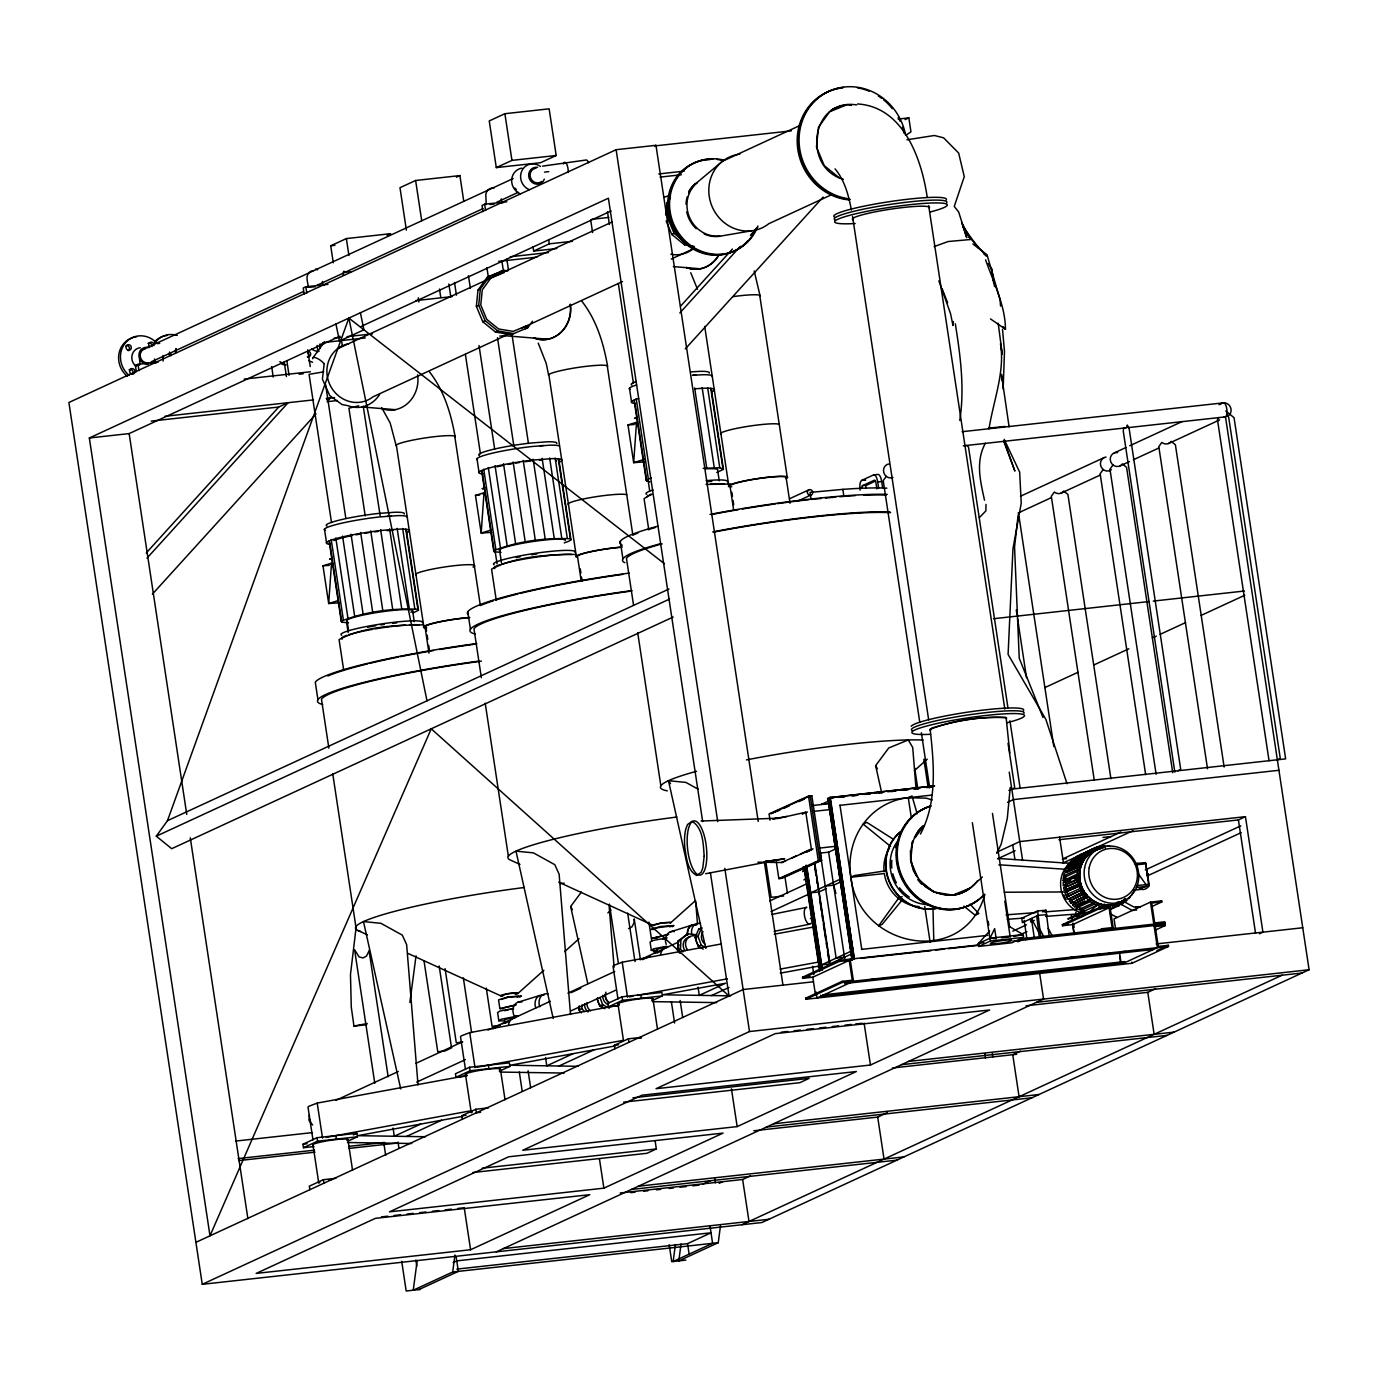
<?xml version="1.0" encoding="UTF-8"?>
<svg xmlns="http://www.w3.org/2000/svg" width="1378" height="1378" viewBox="0 0 1378 1378"><rect width="100%" height="100%" fill="white"/><g stroke="black" fill="none" stroke-linecap="round" stroke-linejoin="round"><path stroke-width="1.5" d="M1003.132 389.078L1004.493 351.459L1002.512 329.273M986.028 504.348L985.873 510.911L979.327 517.663M1105.931 907.637L1106 905.225L1100.04 906.552M1148.184 874.031L1147.219 875.65L1148.184 874.031L1146.789 872.877M1077.2 876.27L1077.441 879.043L1063.368 885.537L1063.144 882.764L1077.2 876.27L1079.508 876.305C1078.75 898.232 1107.826 914.992 1124.724 899.042M309.344 1114.974L309.051 1120.59L312.651 1124.999M581.344 1012.864L578.932 1009.919L579.139 1006.164M584.272 1011.504L581.878 1008.558L582.067 1004.82M679.922 953.318L677.528 950.372L678.045 941.002L687.691 933.767L696.682 934.801M682.868 951.957L680.456 949.029L680.973 939.658L687.691 933.767M1071.223 864.626L1069.397 863.024L1071.102 861.009L1085.175 854.515L1086.863 856.255C1081.23 862.163 1078.647 870.81 1079.732 878.871L1063.368 885.537M1010.229 787.441L1007.284 818.532L1001.186 844.146L996.776 853.361M532.442 321.281L527.826 327.671L511.135 334.647L495.494 332.064L482.765 321.711L476.357 306.347L477.994 290.086L487.209 277.305L503.917 270.329L507.827 270.966M511.135 334.647L513.477 333.562L497.837 330.978L485.108 320.626L478.7 305.261L480.336 289.001L489.552 276.22M665.746 214.985L666.969 202.79L670.431 198.001M670.311 212.057L669.76 217.724L675.72 232.038L680.164 235.655M677.993 948.942L678.441 944.447L678.613 951.182M953.387 321.556L952.973 325.484L950.527 313.581L938.866 280.836M1065.952 876.46L1063.678 875.874L1064.281 873.204L1078.337 866.71L1080.559 867.503L1080.007 869.966L1063.351 877.907L1063.161 880.68L1065.47 880.886L1079.525 874.393L1079.697 871.843L1077.407 871.413L1077.217 874.186L1063.161 880.68M1063.678 875.874L1077.734 869.38L1078.337 866.71M324.157 363.895L322.418 379.174L329.773 395.607L342.071 404.564L348.048 405.7A29.954 27.078 -85.3 0 0 379.605 394.504M1018.153 514.976L1014.553 547.032L1019.238 658.202L1043.025 717.49M1103.554 904.933L1103.278 907.31L1099.765 908.946M356.179 926.929L350.477 974.556L351.269 1007.077L353.957 1026.093L366.686 1024.698M990.506 318.921L1005.475 329.273C1005.32 305.537 993.469 282.249 985.58 259.874M409.886 1002.409L416.035 955.832M417.172 1260.577L413.245 1290.221L452.707 1271.997L718.248 1242.68L720.487 1225.783M452.707 1271.997L454.947 1254.996M675.392 1244.592L673.153 1261.525L712.598 1243.3L710.066 1226.506M681.042 1243.972L678.803 1260.904L718.248 1242.68M1079.87 869.914L1079.594 878.837L1080.886 884.728M959.76 420.411C964.807 388.269 960.38 355.627 955.316 323.761M1123.707 428.041L1123.242 430.952L1174.848 772.145M988.991 428.868C993.383 400.877 1005.079 371.991 1000.531 343.656L1002.237 354.18L998.189 323.158M911.754 844.99L912.649 841.131L910.686 860.837L913.425 870.62L916.439 875.926M984.702 895.149C963.015 968.527 858.856 947.788 850.863 877.235A73.258 68.263 65.2 0 1 908.274 797.673L926.326 798.172L932.183 799.963M1064.901 871.258L1065.9 868.743L1079.973 862.249L1082.057 863.386L1081.144 865.711L1067.089 872.205L1064.901 871.258L1078.974 864.764L1081.144 865.711M1078.974 864.764L1079.973 862.249M985.356 443.234C975.314 461.716 980.378 481.146 984.512 500.197M1082.247 909.187L1081.265 908.533L1080.3 910.686L1082.764 911.857L1083.539 909.618M1082.764 911.857L1096.819 905.363L1097.594 903.124L1095.321 902.039L1078.526 909.635L1076.235 908.085L1077.527 906.138L1091.583 899.645L1093.684 901.074L1092.582 903.124L1090.291 901.574L1076.235 908.085M673.205 617.034L171.682 848.693L156.3 836.17L167.461 820.702L348.858 318.094L664.454 563.74M1132.716 892.927L1131.372 895.252M695.063 937.643L698.663 929.22L701.591 927.859L697.991 936.282L695.063 937.643L698.336 946.583L703.28 949.132M353.957 1026.093L367.203 1023.51M1066.83 866.934L1068.208 864.643L1082.264 858.149L1084.176 859.614L1082.919 861.732L1068.863 868.226L1066.83 866.934L1080.886 860.44L1082.264 858.149M1080.3 910.686L1094.356 904.192L1095.321 902.039M920.47 834.034C937.281 802.461 934.06 764.807 930.288 730.461L929.754 729.444C953.524 720.022 980.568 716.457 1006.112 717.576L1006.646 718.61M978.69 946.428L990.42 941.019L989.99 938.211L994.64 928.651L996.173 938.728L989.99 938.211L978.259 943.637L978.69 946.428L1011.883 942.776L1023.613 937.35L1023.182 934.56L1008.575 926.085M368.563 951.905L366.462 956.108L363 957.951L359.107 956.918L354.611 949.769L374.782 1083.315M914.475 837.703L917.231 832.553L923.846 825.629L915.13 837.686M1133.629 891.118L1134.232 890.033M1130.201 896.871L1128.513 898.921M363.224 406.183L380.139 515.561M930.288 730.461L931.838 728.032C955.746 720.883 981.102 716.095 1006.112 717.576L1009.816 753.008M1069.397 863.024L1083.452 856.53L1085.175 854.515M1076.494 862.18L1085.278 858.132L1091.393 852.31L1097.784 849.33A36.19 33.709 65.2 0 0 1092.599 851.57M1090.291 901.574L1091.583 899.645M313.168 357.539L324.398 341.985M527.791 325.553L525.483 328.756L527.826 327.671M886.261 476.375L883.229 480.577L919.763 722.158M1103.175 469.519L1100.144 473.722L1145.652 774.625M1112.993 464.972L1109.962 469.175L1156.125 774.333M1218.841 417.603L1217.446 419.532L1269.052 760.708M587.803 983.616L570.647 906.517L581.378 892.048M881.662 792.729L875.633 765.634L888.758 747.961L908.274 739.934L912.701 747.462L915.991 787.975M1074.633 906.758L1088.689 900.247L1090.101 898.422L1088.224 896.682L1072.584 904.864L1074.633 906.758L1076.046 904.915M902.504 899.61L882.264 924.242L878.578 925.947L898.456 898.387L902.159 896.682M1148.701 885.296L1145.721 863.92M1127.101 900.316L1125.103 902.056L1123.673 900.075L1124.62 899.472M989.662 930.942L978.259 943.637L983.806 942.518M146.223 552.991L278.752 407.027L288.14 402.686L146.964 558.176M152.39 594.142L316.096 413.831M327.585 401.187L330.462 398.018L326.707 399.758M680.543 306.174L732.407 249.056M679.836 312.961L740.348 246.317M750.424 235.207L757.642 227.267M685.279 348.91L823.131 197.071M1074.547 857.926L1072.532 859.631L1088.62 851.432L1090.032 853.413L1084.658 856.616M1072.584 904.864L1088.224 896.682M1071.188 903.296L1086.932 895.235L1085.313 893.22L1069.431 901.109L1071.188 903.296L1072.859 901.729M954.678 894.684L962.051 892.806L970.233 888.018L982.325 877.028M518.266 993.176L543.862 970.25M564.653 951.63L579.053 938.728M607.853 912.942L611.04 910.083M670.759 922.726L694.753 901.246M914.441 770.629L927.239 759.157M1077.372 916.232L1083.642 910.772M1098.8 903.761L1089.395 911.943A9.767 1.051 -8.6 0 0 1077.079 914.441L1068.346 918.471A9.767 1.051 -8.6 0 0 1068.725 919.229M1099.661 908.119L1104.364 904.037M1091.531 852.379L1093.615 851.156L1092.496 848.969L1090.239 850.312L1091.531 852.379L1088.017 854.015M1069.431 901.109L1085.313 893.22M1138.107 907.327L1135.885 907.413M876.89 488.949L875.874 482.403A3.204 1.102 83.7 0 0 874.565 480.112L862.318 485.762A3.204 1.102 83.7 0 0 861.801 488.484M874.961 481.284L866.314 485.332A3.204 1.102 83.7 0 0 865.815 488.449M1141.139 888.155C1141.811 891.79 1149.993 887.69 1149.097 884.263L1145.583 862.594L1134.611 863.575M155.128 362.931L156.679 362.69M306.898 287.227L308.276 286.968L307.053 279.217A7.923 7.372 65.2 0 1 313.271 270.605M486.245 204.581L485.866 196.623A7.923 7.372 65.2 0 1 494.013 188.08M503.314 202.566L502.281 202.807M482.886 494.047L484.625 493.41M348.565 622.839L341.761 622.167L341.227 621.134C365.101 611.677 392.265 608.094 417.913 609.231L418.447 610.265L413.297 612.779M501.058 552.389L494.254 551.734L493.72 550.7C517.594 541.244 544.758 537.661 570.406 538.781L570.94 539.814L568.838 541.227L564.257 542.915M649.882 481.887L646.23 480.25L651.381 477.718M651.053 494.03L644.077 498.715L648.745 529.6M711.324 389.285L723.433 469.381L716.749 472.465M501.368 999.377L508.413 997.19M516.75 993.865L518.145 992.935L507.879 993.693L500.834 995.881L408.06 953.438M519.627 997.19L521.47 995.95L507.879 996.949L498.56 999.86L499.869 1008.593L516.199 1004.82M517.267 997.362L518.662 996.432L510.049 996.983M502.694 1008.128L514.666 1005.32M512.84 1008.524L499.904 1011.039L497.596 1012.572L498.836 1020.805L501.144 1019.255L514.08 1016.74M504.451 1019.841L511.496 1017.653M502.178 1023.82L509.636 1021.339M504.985 1023.337L506.381 1022.407M669.76 926.929L671.172 925.999L655.256 927.997M655.187 937.677L667.159 934.87M672.119 926.757L673.98 925.516L660.372 926.516L651.053 929.409L654.292 929.478M667.141 937.85L652.397 940.588L650.089 942.139L651.329 950.355L653.637 948.822L666.573 946.29M656.961 949.408L664.007 947.22M654.671 953.387L660.269 951.32M657.478 952.904L658.873 951.974M802.582 871.688L804.89 870.155M803.839 879.922L806.13 878.372M905.811 135.285L910.944 131.875L908.843 117.871L898.146 119.059M1068.26 899.334L1084.245 891.583L1082.936 889.344L1066.848 896.906L1068.26 899.334L1070.172 898.094A28.972 26.992 65.2 0 0 1074.771 903.916M1116.214 904.054L1118.471 903.158L1119.47 905.398L1117.024 906.362L1116.214 904.054L1112.701 905.673M1219.013 404.719L1221.08 403.582M1080.231 854.653L1082.677 853.705M1094.287 848.159L1096.75 847.212L1097.525 849.537L1095.269 850.398L1094.287 848.159L1076.184 856.806L1096.75 847.212M628.557 928.634L632.002 926.791L634.104 922.588L634.224 918.902L640.322 958.95M1066.848 896.906L1082.936 889.344M1070.017 918.661L1075.546 916.301M1076.339 915.75L1083.797 913.132M504.882 113.702L489.242 120.937L496.287 167.599L540.555 162.707L556.195 155.49L549.133 108.828L504.882 113.702L511.944 160.382L496.287 167.599M463.731 201.05L459.89 175.592L415.622 180.484L399.982 187.701L406.389 230.126M456.411 177.194L459.89 175.592M333.287 262.767L330.72 245.801L346.36 238.583L390.611 233.692L387.149 235.293M513.15 178.554L142.141 349.926A7.51 6.993 65.2 0 0 139.988 352.906M136.353 371.819L135.406 365.532L138.007 364.326L158.143 362.104M327.998 284.35L305.847 286.796L303.246 288.002L304.193 294.289M506.811 201.774L484.643 204.22L482.042 205.425L482.989 211.695M151.063 361.932L303.367 291.568M317.043 285.263L483.023 208.595M496.683 202.273L518.162 192.352M758.21 821.426L655.962 145.31L616.121 149.702L68.9 402.497L202.256 1284.313L761.879 1222.527L1309.1 969.75L1225.49 416.862A7.114 6.632 65.2 0 1 1223.733 416.811M655.962 145.31L654.584 145.947L791.316 130.858M710.393 872.636L729.065 996.036L431.228 728.807L209.99 1235.808L89.329 437.98L608.404 198.208L702.677 821.581M89.329 437.98L129.153 433.588L339.901 336.232M361.38 326.31L611.16 210.937M800.394 125.295L722.416 161.312L696.476 183.016A29.954 27.904 65.2 0 0 688.69 192.989M533.01 246.834L533.648 251.072L549.288 243.837L572.473 241.288M503.917 270.329L487.209 277.305M337.334 348.91L612.228 221.927M477.994 290.086L480.336 289.001M666.969 202.79L669.312 201.705L667.693 217.965L674.1 233.33L686.83 243.682L684.47 244.767L671.758 234.415L666.142 220.962M476.357 306.347L478.7 305.261M905.088 119.61L908.843 117.871M482.765 321.711L485.108 320.626M671.758 234.415L674.1 233.33M495.494 332.064L497.837 330.978M505.554 335.577L372.973 396.83A29.954 27.904 65.2 0 1 329.773 384.462A29.954 27.904 65.2 0 1 348.686 343.725M521.142 328.377L622.511 281.56M671.258 259.047L692.703 249.125A29.954 27.904 65.2 0 1 670.879 254.207M831.192 194.884L768.803 223.701A38.997 36.328 65.2 0 1 711.995 206.304A38.997 36.328 65.2 0 1 739.814 154.181M789.818 498.629L808.972 489.793M798.999 500.524L810.488 495.219M860.113 490.12A8.561 2.963 83.7 0 1 861.663 480.405L873.618 474.893L877.614 474.445A8.561 2.963 83.7 0 1 881.696 481.559L882.609 487.588M167.461 820.702L668.967 589.043M156.3 836.17L669.519 599.103M1020.392 496.269L1104.381 457.479M1114.199 452.949L1125.86 447.557M1129.753 445.766L1182.221 421.53M1018.066 513.029L1051.259 497.682M1061.026 493.169L1100.092 475.134M1119.677 466.074L1129.443 461.578M1133.353 459.77L1158.743 448.039M1168.51 443.527L1219.599 419.928M1044.886 687.588L1078.096 672.24M1093.719 665.023L1128.875 648.78M1152.37 637.928L1156.263 636.136M1160.173 634.328L1185.562 622.598M1201.185 615.38L1244.713 595.279M851.966 960.259L828.109 798.327L852.551 959.984M830.279 797.328L854.136 959.26L829.677 797.604L934.629 785.804M828.643 801.014L821.391 804.373L825.663 803.891M800.36 854.05L811.366 848.969L805.803 812.228L802.134 813.933L807.456 812.055M839.684 805.355L931.769 795.089M907.981 797.81L911.978 795.967L917.197 813.743M785.701 860.819L782.032 862.525L757.9 862.18M791.196 858.287L796.708 855.755M806.113 852.276L811.9 849.606M844.507 957.21L836.153 958.141L820.254 853.085L828.626 852.172L835.86 848.814M803.15 870.655L804.39 870.086L819.703 971.387M678.045 941.002L680.973 939.658M335.905 1100.316L398.294 1071.498M415.846 1063.385L462.629 1041.768M487.984 1030.072L550.373 1001.255M567.908 993.142L614.709 971.524M640.047 959.829L679.044 941.811M450.227 1048.52L444.836 1051.001L437.773 1051.776L423.993 960.655M492.824 1028.832L498.474 1026.231M571.06 992.694L580.775 988.215M642.596 959.656L650.227 956.125M769.768 900.919L806.199 884.09M1008.885 790.455L1014.742 787.751L1008.024 743.259M677.528 950.372L680.456 949.029M839.736 879.44L810.764 892.806L819.135 891.893M771.06 911.547L808.197 894.391M1007.542 802.306L1013.398 799.602L1278.939 770.285M698.336 946.583L701.264 945.239L706.208 947.771M818.549 892.169L826.387 888.552M825.25 886.123L833.621 885.193L840.856 881.851M850.57 877.373L854.567 875.53L886.088 870.741M416.69 1082.126L465.419 1059.613M570.699 1010.987L615.553 990.265M578.932 1009.919L581.878 1008.558M597.122 998.964L599.74 1006.129L602.686 1004.769L609.283 1008.162M313.96 1146.548L303.487 1147.702L302.971 1144.205L317.043 1137.694L356.868 1133.302L357.402 1136.798L348.6 1140.863M499.336 1071.24L509.894 1066.365L509.36 1062.851L469.536 1067.261L455.463 1073.755L455.98 1077.251L466.47 1076.097M651.828 1000.79L662.387 995.915L661.853 992.418L622.029 996.811L607.956 1003.322L608.49 1006.818L618.963 1005.664M303.487 1147.702L317.56 1141.191L357.402 1136.798M455.98 1077.251L470.07 1070.758L509.894 1066.365M608.49 1006.818L622.563 1000.307L662.387 995.915M810.419 918.661L811.642 918.092M353.354 1134.921L356.868 1133.302M997.086 852.069L1019.754 841.596L1245.454 816.672L1262.92 932.148L1259.406 933.784M1177.777 770.784L1180.705 769.424L1129.099 428.248L1127.256 425.044A7.114 2.463 83.7 0 1 1125.258 427.903M420.583 1124.103L394.297 1136.247L393.057 1128.014M573.093 1053.67L546.79 1065.814L545.55 1057.581M997.551 858.856L1015.086 850.743M406.527 1136.437L441.58 1120.245M559.02 1066.004L594.073 1049.795M711.513 995.553L729.048 987.458M335.939 1178.311L323.382 1179.689L309.309 1186.182L309.843 1189.696M462.336 1119.246L461.802 1115.749L475.892 1109.238L488.432 1107.86M614.829 1048.813L614.312 1045.299L628.385 1038.805L640.925 1037.427M195.917 1242.319L743.138 989.542L813.468 981.773M817.671 966.667L818.911 966.099M850.639 951.44L821.667 964.824L830.021 963.911L814.76 862.99M829.435 964.187L851.759 953.869M861.457 949.39L987.699 935.352M1115.543 928.944L1114.027 918.919L1150.475 902.09L1161.637 900.85L1161.792 901.953L1151.698 903.072L1154.695 922.915L1164.806 921.796L1165.357 925.465L1155.246 926.584L1158.243 946.428L1168.355 945.308L1168.527 946.41L1132.061 963.256L805.854 999.274L805.699 998.172L842.147 981.325L852.259 980.206L849.261 960.363L812.796 977.209L802.685 978.328L802.53 977.226L838.978 960.38L979.224 944.895M802.685 978.328L839.15 961.482L849.261 960.363M1120.986 832.019L1062.386 859.08L1066.538 858.632M1277.354 759.795L1280.283 758.434L1228.676 417.258L1226.833 414.055M1062.972 863.041L1133.112 830.641M1087.173 852.689L1092.444 850.243M1097.715 847.814L1101.229 846.195L1101.659 848.59M1097.267 848.486L1103.95 845.799L1105.173 845.92L1105.311 848.331M929.771 941.846L933.767 940.003L933.009 908.946M805.854 999.274L842.32 982.428L1168.527 946.41M844.576 983.754L850.329 981.102M1065.452 882.798L1070.723 880.37M1074.237 878.751L1079.508 876.305M202.256 1284.313L749.494 1031.536L1309.1 969.75M1063.678 887.621L1080.007 880.783L1080.593 883.315L1064.316 890.36L1063.678 887.621L1065.935 887.277M1067.692 886.467L1080.007 880.783M931.097 950.665L861.112 958.278M1064.316 890.36L1080.593 883.315M1064.918 892.376L1081.144 885.176L1082.109 887.587L1065.969 894.994L1064.918 892.376L1081.144 885.176M1049.14 935.938L1046.04 910.255L1037.651 910.91L1021.821 918.213L1022.355 922.64L1038.185 915.319L1046.574 914.682M1058.959 839.736L1238.409 819.927L1245.454 816.672M1071.929 897.267L1084.245 891.583M1042.526 911.891L1046.04 910.255M1076.373 900.11L1086.932 895.235M1034.361 920.332L1030.761 921.985L1030.399 919.04M1012.813 931.149L1026.455 924.845M1145.307 869.931L1240.803 825.835M1077.803 904.106L1084.83 900.85M1021.029 934.353L1026.886 931.649M1241.216 832.639L1147.581 875.788L1147.116 874.53M1045.54 916.404L1077.424 913.958L1082.505 911.616M1017.894 941.829L1025.559 938.297L1164.961 922.898M1098.163 930.512L1102.004 928.738L1112.098 927.618L1109.101 907.775L1072.635 924.621L1062.541 925.723L1062.369 924.621L1098.834 907.792L1109.979 906.552L1113.321 928.6M1062.541 925.723L1098.989 908.894L1109.101 907.775M1116.146 903.365L1119.659 901.746M1116.645 903.331L1120.159 901.694M1109.858 909.325L1115.129 906.896L1114.475 904.536L1112.098 905.053L1112.563 907.447L1115.129 906.896M1109.996 909.618L1119.47 905.398M1157.796 902.624L1161.637 900.85M1152.197 906.397L1161.792 901.953M655.136 1140.967L656.341 1148.959L646.954 1153.3L472.878 1172.506M1155.763 929.909L1165.357 925.465M470.587 1249.743L589.801 1194.674L375.384 1218.341L256.17 1273.41L470.587 1249.743L464.231 1207.748L457.875 1208.454M603.874 1188.163L723.088 1133.095L508.671 1156.779L389.457 1211.848L603.874 1188.163L599.43 1158.777M737.161 1126.601L856.375 1071.533L641.959 1095.2L522.744 1150.268L737.161 1126.601L731.442 1088.809M870.448 1065.022L989.662 1009.971L775.246 1033.638L656.031 1088.706L870.448 1065.022L864.092 1023.044M453.155 1262.541L456.773 1260.87L711.014 1232.793L687.553 1243.645L456.807 1269.121M496.338 1251.844L1043.559 999.067L1039.443 971.766M1120.917 964.479L1157.365 947.651L1154.041 925.603M418.895 1289.584L458.357 1271.36L456.135 1256.667M1156.848 950.631L1168.355 945.308M702.832 1184.167L710.652 1180.567M719.213 1183.306L722.727 1181.687M620.186 1193.004L742.639 1179.482L750.407 1175.899M753.818 1130.77L877.7 1117.093L887.398 1112.614M1020.495 1051.138L1012.744 1054.721L1019.083 1096.716M1026.042 1005.785L1147.788 992.332L1155.539 988.749M741.95 1224.732L1282.143 975.193M776.314 861.922L778.846 878.63L782.153 878.268L821.615 860.423L811.831 795.692L808.524 796.053L769.062 813.898L770.009 820.151M779.879 810.126L770.715 813.709L810.178 795.864L819.962 860.613L780.499 878.441M783.634 808.438L789.284 805.889M798.672 801.634L804.304 799.085M808.059 797.397L811.831 795.692M805.562 852.155L811.16 849.64M778.846 878.63L818.308 860.785L821.615 860.423M1082.109 887.587L1080.025 888.5L1078.974 885.882M1065.969 894.994L1068.053 894.081M504.245 272.499L490.878 277.994L482.283 289.897L480.767 305.02L486.727 319.334L498.595 328.98L513.15 331.392L526.517 325.897M954.765 894.356L970.233 888.018M721.469 943.93L622.219 962.206L614.037 965.323L613.003 966.116L617.981 999.05M617.551 1005.44L469.726 1032.639L461.544 1035.756L460.493 1036.549L465.488 1069.483M467.176 1075.495L317.216 1103.089L309.051 1106.207L308 1106.999L312.978 1139.933M504.193 270.76L501.006 271.173L503.504 270.932M330.651 564.308L333.235 563.602M934.112 246.576L948.15 241.529L971.438 239.427L986.648 256.187L983.565 253.535M698.663 929.22L702.022 928.031M645.076 459.115L633.673 462.663L627.972 424.941L636.515 422.288L633.673 462.663L644.112 461.888M490.671 530.151L481.18 533.097L475.479 495.374L484.022 492.721L481.18 533.097L491.601 532.321M338.178 600.584L328.687 603.53L322.986 565.824L331.53 563.171L328.687 603.53L339.109 602.772M670.156 931.89L692.083 925.103M517.663 1002.34L539.573 995.536M637.118 422.96L635.447 423.735M777.347 818.584L805.803 812.228M542.536 166.135L585.805 160.055A7.51 2.601 83.7 0 1 588.509 162.742M637.411 417.327L634.552 418.206L635.758 418.447M484.918 487.778L482.059 488.656L483.247 488.88M332.408 558.211L329.566 559.089L331.736 559.279M504.606 1010.694L508.379 1009.85M786.838 816.465L772.662 818.928L778.346 818.17L701.126 821.03M771.559 914.475L806.819 907.344A8.595 3.548 78.6 0 0 804.89 917.679A8.595 3.548 78.6 0 0 811.039 923.243M774.109 931.356L809.368 924.225M1013.95 936.42L1023.182 934.56L989.99 938.211M705.674 873.721L784.702 858.666L766.254 861.422M774.281 934.215L814.398 926.843M629.419 996.845L633.225 996.139M637.032 995.433L727.429 978.811M780.224 969.096L818.239 962.102M780.344 973.144L818.36 966.15M476.909 1067.278L623.511 1040.304M615.191 1045.919L510.136 1065.246L578.054 1066.296M326.328 1137.367L471.018 1110.754M462.698 1116.352L357.643 1135.679L425.544 1136.729M751.406 230.832L718.748 236.413A29.954 27.904 65.2 0 1 704.192 234.002M906.879 139.798L934.387 135.492L943.603 137.834L958.64 153.027L964.273 176.642L954.248 206.442L958.657 211.954L966.753 237.671L961.603 222.392L970.095 238.773L963.119 226.56L978.38 248.006M358.711 405.804L348.927 408.198L365.222 515.923M765.152 861.439L775.642 860.234M706.053 484.419L730.598 484.022M668.692 934.387L652.38 938.16L657.237 938.263M662.749 938.986L666.056 938.573M510.256 1009.437L513.546 1009.023M766.116 861.405L773.282 860.578M511.944 160.382L556.195 155.49M544.551 172.112L548.771 171.647M658.822 173.938L684.315 171.13M660.062 177.107L681.318 174.765M490.103 204.53L494.116 204.082M330.72 245.801L334.923 245.336M591.662 219.326L608.749 217.431M533.648 251.072L556.833 248.505M510.222 256.773L548.461 252.553M498.698 261.355L536.955 257.118M309.275 287.347L315.321 286.676M415.708 300.611L452.018 296.597M334.251 338.058L340.642 337.352M347.015 336.645L372.508 333.838M322.745 342.622L365.256 337.937M323.641 343.845L319.61 344.276L320.247 348.462M135.406 365.532L139.419 365.101M244.182 379.088L310.412 371.767M299.112 374.213L303.143 373.765M164.878 416.294L313.529 399.896M326.224 398.483L334.544 397.57M151.236 421.1L278.752 407.027M327.206 401.67L337.421 400.55M962.085 431.71L1223.371 402.858A7.114 2.463 83.7 0 1 1226.885 409.697A7.114 2.463 83.7 0 1 1224.835 416.897M963.274 445.817L1125.912 427.852M1128.014 427.628L1225.49 416.862M861.663 480.405L865.642 479.975A8.561 2.963 83.7 0 0 865.298 480.216M873.618 474.893A8.561 2.963 83.7 0 1 877.717 481.99L881.696 481.559M862.507 485.642L866.504 485.194M993.504 618.722L1149.045 601.549M1153.283 601.084L1244.386 591.024M829.677 797.604L934.336 785.942M832.364 797.862L827.816 798.465L852.259 960.121M838.461 797.294L845.145 796.45M851.242 795.881L857.926 795.037M864.023 794.469L870.707 793.625M874.961 793.16L883.487 792.212M887.742 791.747L895.958 790.938M900.523 790.335L906.913 789.628M913.304 788.922L919.694 788.216M926.085 787.51L932.475 786.804M827.523 798.603L833.793 797.914M840.149 797.207L844.421 796.725M852.965 795.795L857.219 795.313M865.763 794.383L870.035 793.9M878.578 792.97L882.85 792.488M891.377 791.54L895.648 791.075M904.192 790.128L908.464 789.663M914.854 788.957L919.126 788.492M927.67 787.544L931.941 787.062M812.245 805.544L828.299 803.77M1011.814 789.112L1285.64 758.882L1234.051 417.689L1225.783 410.971M813.123 811.435L829.194 809.661M818.687 848.176L834.741 846.402M1102.917 837.445L1111.219 836.532M850.863 877.235L884.314 873.549A37.378 34.829 65.2 0 0 913.7 905.828M783.634 895.976L771.18 897.336L765.737 861.319M1136.023 864.867L1145.996 863.765M1136.385 885.658L1149.097 884.263M1136.333 887.484L1148.787 886.106M1133.663 890.205L1141.88 889.31M653.379 951.75L657.53 951.302M1134.387 910.238L1132.32 910.479L1116.955 902.09M1062.369 924.621L1067.95 924.018M990.42 941.019L1023.613 937.35M1013.088 941.157L1165.185 924.362M935.662 950.062L944.171 949.115M948.443 948.65L978.259 945.36M802.53 977.226L809.954 976.399M1156.09 943.947L1302.744 927.756M870.62 979.569L874.858 979.103M883.367 978.156L887.621 977.691M921.624 973.936L925.861 973.471M996.001 965.72L1000.256 965.255M1008.748 964.324L1013.002 963.842M1021.494 962.912L1025.749 962.447M1070.379 957.521L1074.633 957.038M1083.125 956.108L1087.38 955.643M1095.889 954.696L1100.126 954.231M1108.635 953.283L1112.89 952.818M1121.382 951.888L1125.637 951.423M1153.42 949.459L849.52 983.014L849.365 981.911M500.369 1025.353L492.067 1026.283L486.296 988.129M822.907 994.882L1124.689 961.568L1124.861 962.671L820.943 996.225L820.788 995.123M805.699 998.172L809.73 997.724M838.461 994.416L842.716 993.951M851.208 993.004L855.462 992.539M863.972 991.609L868.226 991.126M887.346 989.025L891.6 988.56M900.092 987.613L904.347 987.148M912.839 986.2L917.093 985.735M925.603 984.805L929.84 984.323M938.349 983.392L942.604 982.927M961.723 980.809L965.978 980.344M1012.727 975.176L1016.981 974.711M1025.473 973.764L1029.728 973.299M1050.983 970.956L1055.238 970.491M1063.73 969.544L1067.984 969.078M1087.104 966.96L1091.359 966.495M1099.868 965.565L1104.105 965.1M1112.614 964.152L1116.869 963.687M462.491 1042.112L456.29 1042.801L445.077 968.631M614.312 1045.299L618.498 1044.851M1036.532 1002.323L1302.055 973.006M781.309 1032.174L787.682 1031.467M794.038 1030.778L800.411 1030.072M806.785 1029.366L813.141 1028.66M819.514 1027.954L825.887 1027.265M832.26 1026.558L838.616 1025.852M844.99 1025.146L851.363 1024.44M855.6 1023.975L861.973 1023.268M908.515 1061.439L1174.056 1032.122M901.488 1064.694L1167.011 1035.378M480.595 1112.287L476.409 1112.752L475.892 1109.238M892.41 1068.002L1016.723 1054.273M461.802 1115.749L466.005 1115.284M235.5 1141.087L312.427 1132.595M632.984 1097.801L809.179 1078.354L799.808 1082.695L623.597 1102.142M302.971 1144.205L307.156 1143.74M238.136 1158.588L314.528 1150.165M348.479 1146.41L384.548 1142.431M238.635 1160.603L315.028 1152.163M348.978 1148.408L397.777 1143.034M773.471 1123.828L1039.012 1094.511M766.426 1127.083L1031.967 1097.766M482.248 1168.182L656.341 1148.959M638.427 1186.217L903.951 1156.9M381.448 1216.877L387.804 1216.188M394.177 1215.482L400.55 1214.776M406.923 1214.07L413.279 1213.363M419.653 1212.674L426.026 1211.968M432.399 1211.262L438.755 1210.556M445.128 1209.85L451.502 1209.143M631.382 1189.455L896.923 1160.138M630.762 1192.676L635.034 1192.211M643.578 1191.264L647.849 1190.799M656.393 1189.851L660.665 1189.369M669.208 1188.439L673.48 1187.957M679.905 1187.25L686.313 1186.544M692.721 1185.838L699.128 1185.132M503.383 1248.589L768.907 1219.272M420.307 1289.429L406.183 1290.997L401.704 1261.335M685.865 1260.112L671.741 1261.68L669.174 1244.73M813.02 848.796L781.55 862.456L783.204 862.266M988.439 428.179L1004.975 426.439M690.602 371.888L699.938 371.354A39.462 4.255 -8.6 0 1 709.188 373.111M694.529 388.785L704.451 388.217A41.977 4.53 -8.6 0 1 712.047 391.593M539.556 460.131L541.795 459.976M703.142 468.348L719.764 467.745L723.433 469.381M387.063 530.582L393.281 530.22M886.864 488.174A142.399 15.382 -8.6 0 0 842.836 489.362L810.057 492.411L811.125 499.422L821.357 498.457M825.456 498.078L835.688 497.131M839.788 496.735L843.887 496.356A142.399 15.382 -8.6 0 1 855.135 495.632M1006.095 914.854L1035.946 912.58M1044.472 911.926L1076.459 909.48M1007.284 919.315L1024.285 918.024M926.274 985.253L930.477 984.943L920.573 986.269M1077.441 879.043L1079.732 878.871M695.907 375.057L692.497 375.316L702.418 374.747A41.977 4.53 -8.6 0 1 712.254 376.607M627.972 424.941L634.224 424.476M539.987 445.766L543.414 445.507M475.479 495.374L479.647 495.064M387.494 516.199L390.921 515.94M322.986 565.824L329.239 565.359M140.108 364.481L139.505 358.693M1101.229 846.195L1098.645 846.695L1099.282 849.055L1100.522 848.641A28.972 26.992 65.2 0 0 1082.608 888.948A28.972 26.992 65.2 0 0 1125.413 898.766M1107.171 846.006L1109.824 846.299M1004.217 892.238L1064.04 891.962M730.547 995.846L662.646 994.795L725.586 983.22L699.283 995.364L698.043 987.13M652.5 1001.634L716.698 1002.616M499.99 1072.067L564.205 1073.066M347.497 1142.517L411.712 1143.499M324.519 285.16L323.003 285.367L322.418 281.474M576.056 554.421C547.858 554.697 516.733 555.937 491.567 569.166L496.235 600.033M423.563 624.854C395.348 625.13 364.24 626.387 339.074 639.599L343.742 670.483M670.638 922.485L660.372 923.243L653.327 925.43L558.624 882.109M651.329 950.355L657.392 950.475M499.869 1008.593L503.125 1008.662M498.836 1020.805L504.899 1020.926M856.634 104.917C810.764 97.7 801.858 167.789 843.405 179.329M947.065 894.994L935.748 892.6M515.355 1015.775L517.99 1015.844M998.206 858.46L1070.982 863.403M998.878 864.764L1065.039 869.26M673.325 266.591L700.317 268.796M344.207 271.604L350.615 272.138M503.728 335.629L547.824 339.229M323.692 371.853L309.085 374.334L331.495 522.503M362.018 406.958L395.331 409.679M1077.217 874.186L1079.525 874.393M705.708 948.047L668.485 780.689L685.917 782.428L698.388 789.318M851.242 105.348L847.022 104.659L829.625 111.79L818.446 127.293L816.465 146.998L824.233 165.618L839.667 178.175M684.47 244.767L694.254 246.386M935.989 892.376L952.835 895.149M857.598 103.953C903.331 106.812 921.589 158.642 927.222 197.278M1063.351 877.907L1065.642 878.337M1077.734 869.38L1080.007 869.966M315.441 269.106L317.715 269.795M1096.819 905.363L1094.356 904.192M519.971 864.437L510.308 860.01A142.399 15.382 -8.6 0 1 676.874 817.033M357.815 930.46L367.478 934.87M599.74 1006.129L604.701 1008.679M1121.95 900.506L1133.905 907.034A9.767 1.051 -8.6 0 1 1140.14 907.327M1110.323 913.752L1117.145 917.49M1080.886 860.44L1082.919 861.732M893.375 839.271L866.865 822.39L863.162 824.096L890.601 846.436M1088.689 900.247L1086.639 898.353M972.851 243.94L987.044 254.758L1000.032 299.698L1000.566 306.088M966.598 445.439L968.51 447.006L1008.007 708.154M963.877 906.087L975.176 915.285L978.862 913.58L970.043 904.209M1083.452 856.53L1085.278 858.132M1077.527 906.138L1078.406 906.931M1138.986 888.965L1147.047 886.106L1138.004 873.325M1085.244 896.802L1083.487 894.615M1002.943 326.517L1005.475 329.273M1086.605 853.137L1088.172 854.98M1082.333 892.841L1080.92 890.412M835.034 168.874C844.748 180.415 848.676 195.504 851.38 210.042M668.485 780.689L670.535 783.651M582.05 301.489C596.622 320.213 603.633 343.466 607.646 366.548M429.54 371.939C444.129 390.646 451.123 413.917 455.153 436.981A29.954 3.238 -8.6 0 0 424.045 438.101A29.954 3.238 -8.6 0 0 396.502 446.093L423.959 627.61M381.74 407.733L390.181 423.012L396.089 445.301M988.302 263.611L991.609 268.813L994.485 286.521M1071.257 899.713L1071.877 900.747M875.633 765.634L877.407 768.769M570.647 906.517L572.421 909.652M1031.364 918.471L1038.633 931.976M1048.227 928.376L1052.568 936.558M1039.873 929.306L1044.197 937.471M1004.166 439.324L1019.651 472.086L1021.236 503.142L1012.951 548.788L1008.093 654.412L1045.868 719.402L1067.02 783.737M690.74 272.723L697.526 289.328M538.247 343.174L546.205 363.379L548.582 374.85M917.679 877.597L910.686 860.837L910.41 850.777M310.687 1121.985L309.516 1119.16L310.136 1121.382M942.173 288.88L947.616 302.747M1003.856 441.528L1014.88 471.069L1004.011 440.874M697.991 936.282L701.264 945.239M600.05 997.62L602.686 1004.769M1078.371 883.866L1077.734 881.128M1066.055 888.483L1066.538 889.809M754.214 270.949L760.139 296.098A29.954 3.238 -8.6 0 0 732.924 296.649M833.621 885.193L835.912 893.375M1067.089 891.669L1067.382 892.841M553.215 1018.48L515.992 851.139L533.424 852.879L554.8 864.678L559.141 874.255L570.509 1014.432M400.722 1088.93L363.482 921.572L380.931 923.312L402.307 935.128L406.648 944.688L418.016 1084.882M360.416 312.754L363.895 329.79L339.436 341.089L335.956 324.054M348.858 318.094L426.991 700.816M1065.383 883.987L1065.659 885.365M1238.409 819.927L1255.565 933.302M1224.129 767.012L1175.4 444.784L1171.214 441.391A7.114 6.632 65.2 0 1 1161.826 442.424L1158.795 446.627L1207.507 768.735M1172.747 772.713L1126.567 467.349L1122.381 463.938A7.114 6.632 65.2 0 1 1110.806 462.026A7.114 6.632 65.2 0 1 1117.644 452.57M1150.475 902.09L1153.817 924.138M1147.788 992.332L1154.144 1034.327M1110.909 778.759L1067.916 494.444L1063.73 491.033A7.114 6.632 65.2 0 1 1054.342 492.067L1051.311 496.269L1094.27 780.241M1131.889 962.154L1132.061 963.256M1119.608 953.3L1121.106 963.222M1119.694 956.47L1120.607 962.481M1098.834 907.792L1098.989 908.894M1102.004 928.738L1102.159 929.84M1019.083 516.991L1053.808 746.549M1073.514 923.398L1074.134 927.411M1059.579 837.204L1063.385 862.387M1071.326 914.889L1071.963 919.074M1072.601 923.277L1074.185 933.784M1072.635 924.621L1074.151 934.542M1016.275 609.954L1016.912 614.192M1017.55 618.429L1026.524 677.752M1009.919 720.797L1020.116 788.199M928.669 205.58L1004.82 709.084M1009.247 772.18L1022.614 860.492M1031.502 919.281L1034.361 938.177M1012.709 844.852L1014.931 859.545M1024.147 920.435L1027.006 939.331M1025.559 938.297L1025.783 939.762M992.47 813.416L1009.661 927.084M1004.803 901.178L1010.246 937.161M988.215 921.331L988.801 925.172M972.368 822.7L989.869 938.47M992.194 1052.723L992.832 1056.926M984.839 1053.877L985.477 1058.063M852.534 216.346L928.669 719.85M921.365 732.751L929.702 787.854M923.846 759.192L928.014 786.735M877.717 481.99L878.63 488.019M914.665 767.977L917.869 789.163M908.274 797.673L911.426 818.429M924.724 906.431L930.064 941.708M842.836 489.362L843.887 496.356M839.977 805.217L861.75 949.253M759.726 295.305L787.183 476.822M786.08 477.27L790.007 503.263M829.987 797.466L854.429 959.122M877.7 1117.093L884.039 1159.087M850.14 959.157L853.464 981.205L817.016 998.034L816.103 992.022M828.626 852.172L845.041 960.742M838.978 960.38L839.15 961.482M842.147 981.325L842.32 982.428M808.524 796.053L818.308 860.785M814.364 862.37L818.515 889.912M818.842 892.031L829.418 961.93M815.018 868.863L815.983 875.219M816.62 879.457L817.257 883.694M819.514 898.525L821.426 911.22M822.063 915.457L822.718 919.694M823.355 923.932L825.594 938.762M826.232 943L826.869 947.237M827.506 951.475L829.108 962.068M806.716 865.97L822.459 970.112M806.302 865.298L822.063 969.526M805.992 865.436L821.77 969.664M804.752 868.295L820.186 970.388M804.442 868.433L819.893 970.525M803.288 866.641L803.925 870.879M812.572 966.305L813.812 974.539M812.796 977.209L815.5 995.071M731.839 492.256L732.459 496.373M733.079 500.49L733.699 504.606M730.047 486.279L733.682 510.273M704.692 326.362L728.945 486.727A29.954 3.238 -8.6 0 1 760.363 478.166A29.954 3.238 -8.6 0 1 785.994 478.683M710.79 388.251L722.899 468.348M784.909 876.563L787.458 893.409M707.655 387.649L719.764 467.745M719.247 480.784L717.645 470.191A33.296 3.6 -8.6 0 0 705.743 468.882M702.143 387.545L714.252 467.642M694.633 387.907L706.742 468.02M764.325 861.818L782.962 985.149M616.121 149.702L717.731 821.581M724.811 868.347L749.494 1031.536M636.205 398.742L648.315 478.855M607.491 211.747L609.403 224.442M618.36 283.679L633.398 383.084M648.108 480.388L649.71 490.981M634.965 403.289L646.764 481.284M634.104 400.154L646.23 480.25M629.47 388.269L631.503 401.739M742.639 1179.482L748.995 1221.476M590.662 219.86L592.592 232.589M632.778 534.664L607.233 365.756A29.954 3.238 -8.6 0 0 572.697 368.288A29.954 3.238 -8.6 0 0 548.995 375.643L576.452 557.16A29.954 3.238 -8.6 0 1 589.422 551.889A29.954 3.238 -8.6 0 1 622.322 547.014M633.535 605.114L626.456 558.348A142.399 15.382 -8.6 0 1 662.146 543.828M637.721 632.76L660.854 785.804M620.272 541.365L622.925 558.848M714.734 1178.638L715.371 1182.841M680.146 1000.531L682.713 1017.515M671.379 1001.754L674.583 1022.993M548.651 239.6L549.288 243.837M648.9 922.089L651.777 941.157M652.948 998.947L657.53 1029.349M687.553 1243.645L689.138 1254.135M580.276 568.873L580.896 572.99M581.516 577.106L582.153 581.223M581.171 580.706L577.554 556.712A28.473 3.083 -8.6 0 1 591.128 551.7A28.473 3.083 -8.6 0 1 621.375 547.273M640.856 994.744L641.373 998.24M627.662 913.132L635 961.586M558.831 459.718L570.94 539.814M558.297 458.685L570.406 538.781M555.162 458.099L567.271 538.195M549.65 457.978L561.759 538.075M622.219 962.206L627.507 997.19M542.14 458.357L554.249 538.453M609.42 904.054L618.395 963.377M622.029 996.811L622.563 1000.307M628.385 1038.805L628.902 1042.302M501.213 198.88L501.799 202.773M506.828 259.167L508.43 269.778M617.93 1003.787L623.442 1040.252M533.131 459.201L545.24 539.298M501.885 261.079L503.332 270.605M512.082 335.216L528.446 443.458M484.643 204.22L485.607 210.489M523.227 460.441L535.353 540.538M486.899 267.676L488.501 278.287M497.492 337.696L513.856 445.938M513.133 462.009L525.259 542.105M503.521 463.8L515.648 543.897M468.451 275.703L470.38 288.398M479.01 345.516L494.685 449.159M495.046 465.661L507.173 545.774M488.294 467.504L500.403 547.6M499.508 549.874L501.437 562.586M483.712 469.192L495.822 549.288M454.499 282.421L456.428 295.116M465.385 354.335L480.422 453.758M495.133 551.062L497.045 563.757M482.145 471.62L494.254 551.734M481.611 470.587L493.72 550.7M476.96 458.702L479.01 472.172M448.849 284.006L450.778 296.735M439.496 289.07L440.771 297.441M454.74 436.189L480.285 605.114M415.622 180.484L421.72 220.773M481.353 677.683L473.963 628.799A142.399 15.382 -8.6 0 1 631.744 590.99M485.211 703.193L508.361 856.255M467.779 611.798L470.432 629.298M418.292 297.803L418.929 301.989M528.084 1070.775L530.651 1087.759M519.299 1071.998L522.193 1091.118M500.438 1069.397L505.037 1099.782M425.923 626.956L426.543 631.072M427.163 635.189L427.783 639.306M428.713 645.472L429.333 649.589M425.061 627.162L428.989 653.155M488.346 1065.177L488.88 1068.673M406.338 530.168L418.447 610.265M405.787 529.135L417.913 609.231M402.669 528.532L414.778 608.628M412.659 611.074L414.261 621.667M397.157 528.429L409.266 608.525M463.335 977.794L471.603 1032.553M469.726 1032.639L475.014 1067.64M346.36 238.583L348.927 255.55M389.629 528.79L401.756 608.904M469.536 1067.261L470.07 1070.758M465.437 1074.22L471.259 1112.718A17.793 1.929 -8.6 0 1 472.327 1112.063M380.621 529.634L392.747 609.731M439.169 965.978L451.588 1048.107M370.734 530.892L382.86 610.988M341.761 341.83L342.399 346.016M360.64 532.459L372.749 612.555M351.028 534.233L363.137 614.33M325.604 384.548L345.775 517.921M317.009 345.482L317.956 351.769M305.847 286.796L306.794 293.083M342.554 536.111L354.663 616.207M307.707 349.857L310.239 366.6M335.801 537.954L347.911 618.05M347.015 620.324L348.617 630.9M346.55 621.995L348.152 632.588M331.22 539.625L343.329 619.721M329.652 542.071L341.761 622.167M329.118 541.037L341.227 621.134M324.467 529.152L326.517 542.622M286.831 360.674L289.036 375.316M284.212 361.88L286.435 376.521M369.028 950.355L388.148 1076.718M398.018 1142.017L398.965 1148.339M415.863 1259.957L416.811 1266.279M271.655 366.6L273.24 377.072M328.86 748.133L321.47 699.232A142.399 15.382 -8.6 0 1 481.404 661.147M332.718 773.644L355.868 926.688M317.939 699.731L315.286 682.231A145.982 15.761 -8.6 0 1 476.667 643.543M383.756 1142.655L385.685 1155.367M347.945 1139.83L352.544 1170.232M335.853 1135.627L336.387 1139.124M317.216 1103.089L322.521 1138.073M317.043 1137.694L317.56 1141.191M323.382 1179.689L323.916 1183.185M312.944 1144.653L318.766 1183.151A17.793 1.929 -8.6 0 1 319.834 1182.496M154.577 359.003L155.163 362.896M138.007 364.326L138.954 370.613M129.153 433.588L186.753 814.415M190.285 837.824L247.885 1218.652M991.609 268.813L993.676 282.834M1102.538 846.058L1102.865 848.469M1009.109 426.904L1001.444 374.265L1001.772 380.362M1110.582 907.654L1110.272 905.243L1107.843 905.346L1107.929 907.757M1037.651 910.91L1040.786 936.868M1036.704 916.008L1039.339 937.798M695.614 900.833L697.509 924.276M609.093 905.398L614.106 967.235M1075.891 912.15L1076.132 916.439M1065.401 879.491L1065.47 880.886M847.263 198.57A56.946 53.07 65.2 0 1 799.068 139.729A56.946 53.07 65.2 0 1 847.694 86.745A56.946 53.07 65.2 0 1 905.57 135.044M850.312 199.5A56.946 53.07 65.2 0 1 798.224 144.018A56.946 53.07 65.2 0 1 843.422 87.434M857.461 87.83A56.946 53.07 65.2 0 1 869.225 91.189M878.372 95.995A56.946 53.07 65.2 0 1 881.799 98.406M883.453 99.681A56.946 53.07 65.2 0 1 892.358 108.69M898.215 117.509A56.946 53.07 65.2 0 1 900.127 121.333M902.487 127.241A56.946 53.07 65.2 0 1 904.209 133.408M831.795 110.033A38.997 36.328 65.2 0 1 835.154 108.19M836.877 107.432A38.997 36.328 65.2 0 1 846.092 105.09M849.382 199.931A56.946 53.07 65.2 0 1 797.294 144.449A56.946 53.07 65.2 0 1 842.475 87.865M830.865 110.464A38.997 36.328 65.2 0 1 835.946 107.863M834.758 217.19A56.946 6.149 -8.6 0 1 887.139 202.015A56.946 6.149 -8.6 0 1 946.255 199.862M835.171 219.98A56.946 6.149 -8.6 0 1 887.553 204.805A56.946 6.149 -8.6 0 1 946.686 202.669M855.187 223.512A56.946 6.149 -8.6 0 1 848.986 215.502A56.946 6.149 -8.6 0 1 930.184 203.048A56.946 6.149 -8.6 0 1 929.737 212.091M853.051 219.808A38.997 4.203 -8.6 0 1 888.931 209.422A38.997 4.203 -8.6 0 1 929.409 207.957M930.546 734.285A56.946 6.149 -8.6 0 1 927.325 725.861A56.946 6.149 -8.6 0 1 1007.99 713.683A56.946 6.149 -8.6 0 1 1006.973 722.744M912.408 730.633A56.946 6.149 -8.6 0 1 964.789 715.458A56.946 6.149 -8.6 0 1 1023.906 713.322M911.202 726.327A56.946 6.149 -8.6 0 1 971.731 711.565A56.946 6.149 -8.6 0 1 1023.492 710.514M1001.548 937.815A10.679 1.154 -8.6 0 1 1008.748 937.143M982.962 895.769A53.363 49.711 65.2 0 1 904.605 882.833A53.363 49.711 65.2 0 1 929.978 806.319M978.191 899.765A53.363 49.711 65.2 0 1 902.108 879.595A53.363 49.711 65.2 0 1 931.183 806.044M961.465 893.082A38.997 36.328 65.2 0 1 954.127 895.166M921.848 884.331A38.997 36.328 65.2 0 1 917.869 879.732M917.8 831.296A38.997 36.328 65.2 0 1 923.26 825.904M969.647 888.276A38.997 36.328 65.2 0 1 964.893 891.445M984.839 894.133A53.363 49.711 65.2 0 1 905.725 883.419A53.363 49.711 65.2 0 1 930.563 806.044M977.433 880.818A38.997 36.328 65.2 0 1 922.313 883.074A38.997 36.328 65.2 0 1 924.431 825.37M1111.357 469.743A7.114 6.632 65.2 0 1 1100.988 466.574A7.114 6.632 65.2 0 1 1106.069 457.048M1220.185 404.167A7.114 6.632 65.2 0 1 1230.158 406.51A7.114 6.632 65.2 0 1 1227.161 416.432M892.944 477.477A7.114 6.632 65.2 0 1 883.763 472.551A7.114 6.632 65.2 0 1 889.137 463.904M696.2 228.679A29.954 27.904 65.2 0 1 686.709 211.919M686.037 204.288A29.954 27.904 65.2 0 1 687.295 196.658M928.548 904.64A38.997 36.328 65.2 0 1 894.253 882.006A38.997 36.328 65.2 0 1 897.784 840.959M144.07 362.707A7.51 6.993 65.2 0 1 139.609 356.695M175.919 352.682A7.51 6.993 65.2 0 1 176.298 348.892M312.703 358.728A7.51 2.411 35.8 0 1 316.596 358.091A7.51 2.411 35.8 0 1 323.916 363.551M541.606 181.534A7.51 6.993 65.2 0 1 530.668 178.193A7.51 6.993 65.2 0 1 536.025 168.15M563.344 163.965A7.51 2.601 83.7 0 1 566.496 163.758A7.51 2.601 83.7 0 1 568.236 172.491M312.582 362.225A22.599 21.066 65.2 0 1 308.638 360.571M307.535 351.235A2.825 2.635 65.2 0 1 310.687 354.18A2.825 2.635 65.2 0 1 307.466 356.695M307.673 352.647A2.825 2.635 65.2 0 1 307.621 357.281M319.128 351.201A10.576 9.853 65.2 0 1 311.686 348.927M154.991 342.777A22.599 21.066 65.2 0 1 177.228 335.422M154.422 342.02A22.599 21.066 65.2 0 1 167.048 335.474M157.678 343.725A2.825 2.635 65.2 0 1 159.676 343.449M170.803 355.782A7.286 6.787 65.2 0 1 170.683 352.975M169.46 355.317A8.595 8.01 65.2 0 1 169.597 352.027M283.765 363.344A22.599 21.066 65.2 0 1 279.803 361.691M286.038 365.032A22.599 21.066 65.2 0 1 281.904 364.205M129.274 375.505A22.599 21.066 65.2 0 1 125.553 342.76A22.599 21.066 65.2 0 1 156.868 343.191M162.88 355.817A22.599 21.066 65.2 0 1 163.086 361.07M127.413 376.366A22.599 21.066 65.2 0 1 119.18 352.647A22.599 21.066 65.2 0 1 136.577 336.783M149.823 347.153A2.825 2.635 65.2 0 1 148.962 343.553A2.825 2.635 65.2 0 1 152.217 342.364A2.825 2.635 65.2 0 1 153.94 345.671M126.328 345.533A2.825 2.635 65.2 0 1 128.257 350.735M128.964 369.786A2.825 2.635 65.2 0 1 132.615 373.903M148.014 343.38A2.825 2.635 65.2 0 1 152.08 346.533M135.94 366.272A10.576 9.853 65.2 0 1 140.229 347.738M148.669 362.793A7.286 6.787 65.2 0 1 140.349 357.091A7.286 6.787 65.2 0 1 145.362 348.668M148.29 364.171A8.595 8.01 65.2 0 1 138.92 354.956A8.595 8.01 65.2 0 1 148.91 347.601M153.595 361.088A8.595 8.01 65.2 0 1 151.27 363.189M343.38 275.204A7.923 7.372 65.2 0 1 343.777 271.208M139.626 352.734A7.923 7.372 65.2 0 1 143.553 348.617M175.54 352.734A7.923 7.372 65.2 0 1 175.936 348.737M544.327 179.157A8.595 8.01 65.2 0 1 534.526 183.739A8.595 8.01 65.2 0 1 528.79 173.645A8.595 8.01 65.2 0 1 537.592 167.324M529.324 189.716A13.556 12.643 65.2 0 1 521.9 170.734A13.556 12.643 65.2 0 1 540.486 166.497M520.384 193.85A13.556 12.643 65.2 0 1 511.686 179.829A13.556 12.643 65.2 0 1 521.918 168.116M516.457 189.613A8.595 8.01 65.2 0 1 514.89 188.028M654.033 925.568A8.905 0.965 -8.6 0 1 661.509 923.071A8.905 0.965 -8.6 0 1 670.276 923.053M502.798 996.036A8.905 0.965 -8.6 0 1 503.762 994.52A8.905 0.965 -8.6 0 1 516.182 992.78A8.905 0.965 -8.6 0 1 515.2 994.296M678.286 948.908A8.595 8.01 65.2 0 1 678.717 944.567M609.352 1002.702A8.595 8.01 65.2 0 1 605.924 992.194M660.579 954.661A8.905 8.285 65.2 0 1 667.624 947.289M508.516 1024.905A8.905 8.285 65.2 0 1 515.544 1017.532M699.542 946.462A8.905 8.285 65.2 0 1 696.114 938.246M704.813 944.033A8.905 8.285 65.2 0 1 702.952 931.649M602.875 1007.197A8.905 8.285 65.2 0 1 597.518 997.793M608.163 1004.769A8.905 8.285 65.2 0 1 602.806 995.347M608.576 1002.478A8.905 8.285 65.2 0 1 605.149 994.261M687.381 949.666A8.905 8.285 65.2 0 1 694.788 935.817M685.038 950.751A8.905 8.285 65.2 0 1 690.24 936.833M590.387 1010.884A8.905 8.285 65.2 0 1 586.959 1002.667M588.044 1011.969A8.905 8.285 65.2 0 1 584.616 1003.752M579.397 1008.489A8.905 8.285 65.2 0 1 579.346 1006.198M514.89 1017.153A10.025 8.13 72.8 0 1 513.822 1006.181A10.025 8.13 72.8 0 1 521.9 1002.03M535.818 1007.973A10.025 8.13 72.8 0 1 544.017 995.157M539.814 1006.732A10.025 8.13 72.8 0 1 547.996 993.934M666.211 944.395A10.025 8.13 72.8 0 1 674.393 931.58M687.45 935.059A10.025 8.13 72.8 0 1 696.303 924.776M687.656 935.007A10.025 8.13 72.8 0 1 696.51 924.724M691.635 933.767A10.025 8.13 72.8 0 1 700.489 923.484M416.018 575.108A29.954 3.238 -8.6 0 1 447.437 566.565A29.954 3.238 -8.6 0 1 473.05 567.081M568.511 504.675A29.954 3.238 -8.6 0 1 592.213 497.32A29.954 3.238 -8.6 0 1 626.749 494.771M721.004 434.225A29.954 3.238 -8.6 0 1 744.706 426.87A29.954 3.238 -8.6 0 1 779.242 424.338M718.903 254.654A29.954 27.078 -85.3 0 1 686.347 267.539M719.213 254.603A29.954 27.078 -85.3 0 1 686.657 267.487M509.55 333.7A29.954 27.078 -85.3 0 1 499.766 336.094M570.096 304.383A29.954 27.078 -85.3 0 1 533.854 337.989M570.406 304.331A29.954 27.078 -85.3 0 1 534.164 337.92M417.603 374.833A29.954 27.078 -85.3 0 1 381.361 408.422M664.351 197.157A29.954 27.904 65.2 0 1 670.431 195.728M426.336 628.058A29.954 3.238 -8.6 0 1 433.829 623.045A29.954 3.238 -8.6 0 1 469.829 617.447M688.724 191.508A29.954 27.904 65.2 0 1 695.545 183.446M756.229 228.266A48.385 45.078 65.2 0 1 702.47 252.432A48.385 45.078 65.2 0 1 668.933 198.88A48.385 45.078 65.2 0 1 712.943 159.176M716.991 159.452A48.385 45.078 65.2 0 1 723.054 160.606M747.806 240.702A48.385 45.078 65.2 0 1 672.498 226.457A48.385 45.078 65.2 0 1 710.032 159.59M754.472 230.505A48.385 45.078 65.2 0 1 751.492 235.827M757.9 226.009A48.385 45.078 65.2 0 1 701.385 251.261A48.385 45.078 65.2 0 1 670.983 192.214A48.385 45.078 65.2 0 1 723.984 160.175M719.695 235.982A29.954 27.904 65.2 0 1 689.413 217.138A29.954 27.904 65.2 0 1 697.423 182.585M619.359 1004.562A17.793 1.929 -8.6 0 1 634.965 999.498A17.793 1.929 -8.6 0 1 651.863 999.601M638.496 1038.357A17.793 1.929 -8.6 0 1 641.562 1037.875M466.866 1074.995A17.793 1.929 -8.6 0 1 482.472 1069.931A17.793 1.929 -8.6 0 1 499.37 1070.051M313.064 1145.152A17.793 1.929 -8.6 0 1 332.287 1140.037A17.793 1.929 -8.6 0 1 346.877 1140.484M329.101 1180.033A17.793 1.929 -8.6 0 1 332.012 1179.482M360.571 931.356A142.399 15.382 -8.6 0 1 524.381 887.484M560.105 883.522A142.399 15.382 -8.6 0 1 564.205 883.143M327.861 675.995A142.399 15.382 -8.6 0 1 367.685 663.834M369.562 663.386A142.399 15.382 -8.6 0 1 398.518 657.013M400.447 656.617A142.399 15.382 -8.6 0 1 433.467 650.537M439.496 649.52A142.399 15.382 -8.6 0 1 476.599 643.939M322.762 704.52A145.982 15.761 -8.6 0 1 479.32 661.027M426.749 627.696A28.473 3.083 -8.6 0 1 435.586 622.822A28.473 3.083 -8.6 0 1 468.882 617.723M347.48 621.202A33.296 3.6 -8.6 0 1 382.395 611.694A33.296 3.6 -8.6 0 1 410.885 612.28M367.564 627.248A33.296 3.6 -8.6 0 1 375.746 625.733M380.879 624.906A33.296 3.6 -8.6 0 1 384.324 624.389M392.73 623.338A33.296 3.6 -8.6 0 1 396.692 622.925M341.71 635.206A41.185 4.444 -8.6 0 1 379.605 624.234A41.185 4.444 -8.6 0 1 422.374 622.684M342.295 639.065A41.185 4.444 -8.6 0 1 346.877 635.327M348.755 634.724A41.185 4.444 -8.6 0 1 372.818 629.298M374.885 628.936A41.185 4.444 -8.6 0 1 405.39 625.095M409.576 624.837A41.185 4.444 -8.6 0 1 419.101 624.82M326.913 525.983A39.462 4.255 -8.6 0 1 378.295 513.46L394.952 512.237A39.462 4.255 -8.6 0 1 404.202 513.994M407.044 532.476A41.977 4.53 -8.6 0 0 399.465 529.1L381.74 530.392A41.977 4.53 -8.6 0 0 337.024 538.333A41.977 4.53 -8.6 0 0 330.444 544.362M333.941 540.538A36.414 3.927 -8.6 0 1 352.372 535.525M355.851 534.836A36.414 3.927 -8.6 0 1 359.486 534.182M365.049 533.252A36.414 3.927 -8.6 0 1 368.839 532.683M374.437 531.908A36.414 3.927 -8.6 0 1 378.123 531.443M325.053 530.254A41.977 4.53 -8.6 0 1 379.708 516.922L397.415 515.63A41.977 4.53 -8.6 0 1 407.268 517.491M480.354 605.562A142.399 15.382 -8.6 0 1 493.358 600.791M495.615 600.085A142.399 15.382 -8.6 0 1 517.904 593.952M520.195 593.384A142.399 15.382 -8.6 0 1 551.011 586.563M552.957 586.184A142.399 15.382 -8.6 0 1 622.667 574.385M468.02 614.536A145.982 15.761 -8.6 0 1 629.178 573.093M475.255 634.087A145.982 15.761 -8.6 0 1 631.813 590.594M499.973 550.752A33.296 3.6 -8.6 0 1 530.582 541.881A33.296 3.6 -8.6 0 1 565.152 540.641M516.302 557.59A33.296 3.6 -8.6 0 1 520.057 556.798M531.65 554.731A33.296 3.6 -8.6 0 1 536.817 553.956M494.202 564.773A41.185 4.444 -8.6 0 1 532.097 553.784A41.185 4.444 -8.6 0 1 574.867 552.234M494.788 568.614A41.185 4.444 -8.6 0 1 499.37 564.894M501.248 564.274A41.185 4.444 -8.6 0 1 556.109 554.8M557.883 554.662A41.185 4.444 -8.6 0 1 571.594 554.369M479.406 455.55A39.462 4.255 -8.6 0 1 530.788 443.027L547.445 441.787A39.462 4.255 -8.6 0 1 556.695 443.544M559.554 462.026A41.977 4.53 -8.6 0 0 551.958 458.65L534.233 459.959A41.977 4.53 -8.6 0 0 489.534 467.9A41.977 4.53 -8.6 0 0 482.937 473.929M496.993 466.815A36.414 3.927 -8.6 0 1 502.798 465.506M508.344 464.403A36.414 3.927 -8.6 0 1 511.979 463.731M515.665 463.111A36.414 3.927 -8.6 0 1 519.437 462.508M525.07 461.699A36.414 3.927 -8.6 0 1 530.616 461.01M555.799 460.338A36.414 3.927 -8.6 0 1 556.299 461.286M477.546 459.821A41.977 4.53 -8.6 0 1 532.201 446.489L549.908 445.18A41.977 4.53 -8.6 0 1 559.175 445.938M667.348 790.869A142.399 15.382 -8.6 0 1 696.545 771.284M746.445 759.898A142.399 15.382 -8.6 0 1 923.174 740.038M632.846 535.112A142.399 15.382 -8.6 0 1 637.773 533.131M648.108 529.634A142.399 15.382 -8.6 0 1 655.463 527.464M711.392 514.562A142.399 15.382 -8.6 0 1 738.453 509.653M742.466 508.982A142.399 15.382 -8.6 0 1 775.159 503.952M777.295 503.642A142.399 15.382 -8.6 0 1 809.093 499.646M863.541 495.219A142.399 15.382 -8.6 0 1 886.123 495.098M714.045 532.063A142.399 15.382 -8.6 0 1 890.567 512.668M622.27 545.206A145.982 15.761 -8.6 0 1 657.84 526.207M710.066 514.407A145.982 15.761 -8.6 0 1 887.26 494.357M624.923 562.706A145.982 15.761 -8.6 0 1 660.493 543.707M712.719 531.891A145.982 15.761 -8.6 0 1 889.895 511.858M731.752 486.813A28.473 3.083 -8.6 0 1 755.178 479.113A28.473 3.083 -8.6 0 1 785.873 478.114M707.672 481.577A33.296 3.6 -8.6 0 1 711.771 481.422M646.713 494.323A41.185 4.444 -8.6 0 1 653.172 489.982M706.173 480.664A41.185 4.444 -8.6 0 1 727.36 481.8M646.73 497.079A41.185 4.444 -8.6 0 1 651.88 494.461M710.376 484.212A41.185 4.444 -8.6 0 1 724.087 483.936M631.899 385.099A39.462 4.255 -8.6 0 1 636.291 381.534M635.43 403.478A41.977 4.53 -8.6 0 1 638.669 398.431M630.039 389.371A41.977 4.53 -8.6 0 1 636.619 384.962M919.212 906.586A37.378 34.829 65.2 0 1 915.526 906.173M884.073 871.619A37.378 34.829 65.2 0 1 889.568 847.952M939.279 907.723A43.407 40.444 65.2 0 1 890.567 884.745A43.407 40.444 65.2 0 1 900.73 831.554M909.308 897.078A37.378 34.829 65.2 0 1 899.524 887.811M896.389 882.867A37.378 34.829 65.2 0 1 892.858 873.773M891.842 868.037A37.378 34.829 65.2 0 1 891.824 860.32M895.476 847.625A37.378 34.829 65.2 0 1 898.353 842.854M939.641 907.551A43.407 40.444 65.2 0 1 890.929 884.573A43.407 40.444 65.2 0 1 901.109 831.382M1068.742 922.382A9.767 1.051 -8.6 0 1 1068.828 921.693M1077.562 917.645A9.767 1.051 -8.6 0 1 1082.505 916.301M1082.764 913.304A28.972 26.992 65.2 0 1 1061.146 889.757A28.972 26.992 65.2 0 1 1072.601 860.992M1066.176 899.386A25.751 23.994 65.2 0 1 1063.902 894.873M1080.731 908.36A28.972 26.992 65.2 0 1 1076.149 905.174M1069.087 896.441A28.972 26.992 65.2 0 1 1065.401 883.832M1065.332 881.972A28.972 26.992 65.2 0 1 1065.831 876.408M1135.541 910.135A9.767 1.051 -8.6 0 1 1136.626 910.031M704.192 856.169L702.763 868.088L701.161 872.24L696.7 875.461C687.019 870.465 686.485 857.116 684.78 847.556A27.25 9.439 83.7 0 1 685.934 828.643L687.536 824.509L691.997 821.288C703.331 828.006 703.211 844.404 704.192 856.169M1101.745 904.519L1101.315 906.879L1098.714 906.121L1099.351 903.83L1101.745 904.519M1122.174 901.126L1120.107 902.383L1121.244 904.554L1123.483 903.193L1122.174 901.126M933.871 892.031L925.43 886.76L918.454 879.457L933.871 892.031M687.536 833.776A27.25 9.439 83.7 0 0 699.335 875.099A27.25 9.439 83.7 0 0 704.106 835.171A27.25 9.439 83.7 0 0 687.536 833.776M995.174 943.758A10.679 1.154 -8.6 0 0 1011.676 940.416A10.679 1.154 -8.6 0 0 996.587 941.519A10.679 1.154 -8.6 0 0 995.174 943.758M126.156 346.378A2.825 2.635 65.2 0 0 129.153 350.219A2.825 2.635 65.2 0 0 130.703 345.757A2.825 2.635 65.2 0 0 126.156 346.378M129.773 370.269A2.825 2.635 65.2 0 0 132.77 374.11A2.825 2.635 65.2 0 0 134.303 369.648A2.825 2.635 65.2 0 0 129.773 370.269M807.387 491.98A2.842 2.653 65.2 0 0 811.16 495.046A2.842 2.653 65.2 0 0 811.642 490.224A2.842 2.653 65.2 0 0 807.387 491.98M1084.624 867.727A28.972 26.992 65.2 0 0 1120.417 902.159A28.972 26.992 65.2 0 0 1129.374 854.05A28.972 26.992 65.2 0 0 1084.624 867.727M1089.223 867.744A25.751 23.994 65.2 0 0 1121.037 898.353A25.751 23.994 65.2 0 0 1129.013 855.583A25.751 23.994 65.2 0 0 1089.223 867.744"/></g></svg>
